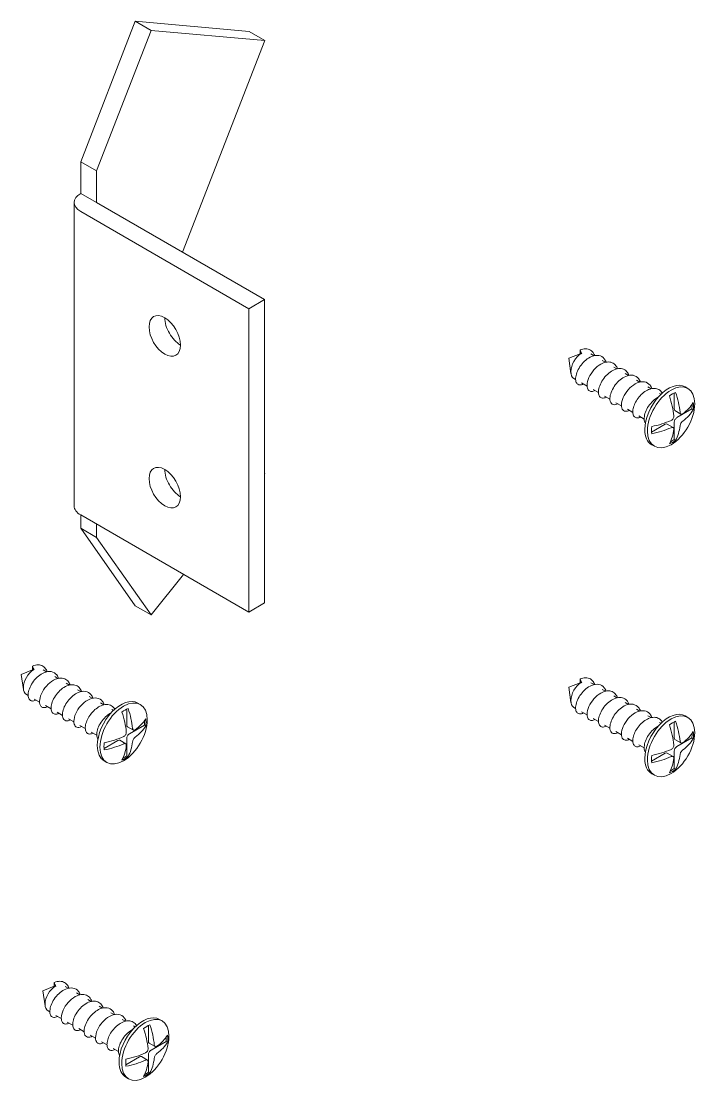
# Model space of a CAD drawing. Header units: millimetres. Extents: x -244126 to 368105, y -173968 to 259060.
# Drawn here: x 3388.9 to 3434.2, y 3332.8 to 3404.3 of the extents above; entities that cross this region are included whole.
import ezdxf

# ---------------------------------------------------------------- set-up
doc = ezdxf.new("R2010")
doc.units = ezdxf.units.MM
doc.header["$MEASUREMENT"] = 0

msp = doc.modelspace()

# ---------------------------------------------------------------- linework, layer by layer
at = {"color": 0, "linetype": 'Continuous', "lineweight": 0, "extrusion": (-1.11022e-16, 0.816497, 0.57735)}
for p, q in [((3392.85319, 3394.87265), (3396.52337, 3404.33198)), ((3396.52337, 3404.33198), (3404.17802, 3403.64829)), ((3396.52337, 3404.33198), (3397.58403, 3403.71961)), ((3393.91385, 3394.26027), (3397.58403, 3403.71961)), ((3397.58403, 3403.71961), (3405.23868, 3403.03592)), ((3404.17802, 3403.64829), (3405.23868, 3403.03592)), ((3405.23868, 3403.03592), (3399.7119, 3388.79145)), ((3392.85319, 3394.87265), (3393.91385, 3394.26027)), ((3392.85319, 3392.75133), (3392.85319, 3394.87265)), ((3393.91385, 3392.13895), (3393.91385, 3394.26027)), ((3393.91385, 3392.13895), (3392.85319, 3392.75133)), ((3392.41385, 3392.13895), (3392.41385, 3371.72654)), ((3393.91385, 3392.13895), (3405.22756, 3385.60698)), ((3392.85319, 3391.52658), (3404.1669, 3384.99461)), ((3404.1669, 3384.99461), (3405.22756, 3385.60698)), ((3405.22756, 3385.60698), (3405.22756, 3365.19457)), ((3404.1669, 3364.58219), (3404.1669, 3384.99461)), ((3425.69415, 3381.65674), (3426.45299, 3381.95771)), ((3426.45299, 3382.21507), (3426.45299, 3381.95044)), ((3426.54199, 3381.99301), (3426.54209, 3381.99305)), ((3427.17845, 3381.95448), (3427.39644, 3381.82862)), ((3425.69415, 3381.65674), (3425.84407, 3380.63725)), ((3427.94725, 3381.51061), (3428.16526, 3381.38474)), ((3428.71649, 3381.06649), (3428.93433, 3380.94072)), ((3426.04267, 3380.30082), (3426.15763, 3380.23445)), ((3429.48542, 3380.62255), (3429.70336, 3380.49672)), ((3426.56293, 3380.00045), (3426.92683, 3379.79036)), ((3427.33195, 3379.55646), (3427.69561, 3379.3465)), ((3430.25422, 3380.17869), (3430.47231, 3380.05277)), ((3431.02324, 3379.73469), (3431.24136, 3379.60876)), ((3433.52856, 3379.73162), (3433.70533, 3379.62956)), ((3428.10095, 3379.11247), (3428.46475, 3378.90243)), ((3431.79243, 3379.2906), (3431.89577, 3379.23093)), ((3432.79119, 3379.32134), (3432.79119, 3378.25035)), ((3428.86965, 3378.66867), (3429.23375, 3378.45845)), ((3429.63902, 3378.22447), (3430.00262, 3378.01454)), ((3432.84297, 3378.1359), (3433.24557, 3377.90346)), ((3433.97874, 3378.24489), (3432.96797, 3377.66133)), ((3433.97874, 3378.24489), (3434.07299, 3378.19047)), ((3430.4077, 3377.78067), (3430.77164, 3377.57055)), ((3432.1927, 3377.21372), (3431.26519, 3376.67823)), ((3432.3177, 3377.2261), (3432.7203, 3376.99366)), ((3432.79119, 3377.35514), (3432.79119, 3376.188)), ((3432.79119, 3376.188), (3432.88545, 3376.13358)), ((3431.27856, 3375.83451), (3431.45533, 3375.73245)), ((3405.22756, 3373.92219), (3405.23868, 3373.90636)), ((3405.23868, 3373.90636), (3405.22756, 3373.89253)), ((3392.85319, 3371.11417), (3404.1669, 3364.58219)), ((3392.85319, 3370.21759), (3392.85319, 3371.11417)), ((3392.85319, 3370.21759), (3393.91385, 3369.60522)), ((3396.52337, 3364.99622), (3392.85319, 3370.21759)), ((3393.91385, 3369.60522), (3393.91385, 3370.5018)), ((3397.58403, 3364.38384), (3393.91385, 3369.60522)), ((3399.77962, 3367.11519), (3397.58403, 3364.38384)), ((3396.52337, 3364.99622), (3397.58403, 3364.38384)), ((3405.22756, 3365.19457), (3404.1669, 3364.58219)), ((3389.61207, 3360.94496), (3389.61207, 3360.68032)), ((3388.85323, 3360.38663), (3389.61207, 3360.6876)), ((3388.85323, 3360.38663), (3389.00315, 3359.36713)), ((3389.70107, 3360.7229), (3389.70117, 3360.72294)), ((3390.33753, 3360.68437), (3390.55552, 3360.55851)), ((3391.10633, 3360.2405), (3391.32434, 3360.11463)), ((3391.87557, 3359.79638), (3392.09341, 3359.67061)), ((3425.69415, 3359.52446), (3426.45299, 3359.82543)), ((3425.69415, 3359.52446), (3425.84407, 3358.50496)), ((3426.45299, 3360.08279), (3426.45299, 3359.81815)), ((3426.54199, 3359.86072), (3426.54209, 3359.86077)), ((3427.17845, 3359.8222), (3427.39644, 3359.69634)), ((3389.20176, 3359.03071), (3389.31671, 3358.96434)), ((3392.6445, 3359.35244), (3392.86244, 3359.22661)), ((3393.4133, 3358.90857), (3393.63139, 3358.78266)), ((3427.94725, 3359.37833), (3428.16526, 3359.25246)), ((3428.71649, 3358.9342), (3428.93433, 3358.80843)), ((3389.72201, 3358.73034), (3390.08591, 3358.52024)), ((3390.49103, 3358.28634), (3390.85469, 3358.07639)), ((3394.18233, 3358.46457), (3394.40044, 3358.33864)), ((3395.95027, 3358.05122), (3395.95027, 3356.98023)), ((3396.68764, 3358.46151), (3396.86441, 3358.35945)), ((3426.04267, 3358.16853), (3426.15763, 3358.10217)), ((3429.48542, 3358.49026), (3429.70336, 3358.36444)), ((3430.25422, 3358.0464), (3430.47231, 3357.92048)), ((3391.26003, 3357.84236), (3391.62384, 3357.63232)), ((3392.02873, 3357.39855), (3392.39283, 3357.18834)), ((3394.95151, 3358.02049), (3395.05485, 3357.96082)), ((3426.56293, 3357.86816), (3426.92683, 3357.65807)), ((3427.33195, 3357.42417), (3427.69561, 3357.21421)), ((3431.02324, 3357.6024), (3431.24136, 3357.47647)), ((3433.52856, 3357.59934), (3433.70533, 3357.49727)), ((3392.7981, 3356.95435), (3393.1617, 3356.74443)), ((3396.00205, 3356.86579), (3396.40465, 3356.63335)), ((3397.13782, 3356.97478), (3396.12705, 3356.39121)), ((3397.13782, 3356.97478), (3397.23208, 3356.92036)), ((3428.10095, 3356.98019), (3428.46475, 3356.77015)), ((3431.79243, 3357.15831), (3431.89577, 3357.09865)), ((3432.79119, 3357.18905), (3432.79119, 3356.11806)), ((3393.56678, 3356.51056), (3393.93072, 3356.30044)), ((3395.35178, 3355.94361), (3394.42427, 3355.40811)), ((3395.47678, 3355.95599), (3395.87938, 3355.72355)), ((3395.95027, 3356.08502), (3395.95027, 3354.91789)), ((3428.86965, 3356.53638), (3429.23375, 3356.32617)), ((3429.63902, 3356.09218), (3430.00262, 3355.88226)), ((3432.84297, 3356.00362), (3433.24557, 3355.77117)), ((3433.97874, 3356.11261), (3432.96797, 3355.52904)), ((3433.97874, 3356.11261), (3434.07299, 3356.05819)), ((3430.4077, 3355.64838), (3430.77164, 3355.43826)), ((3432.79119, 3355.22285), (3432.79119, 3354.05572)), ((3394.43764, 3354.56439), (3394.61441, 3354.46233)), ((3395.95027, 3354.91789), (3396.04453, 3354.86347)), ((3432.1927, 3355.08143), (3431.26519, 3354.54594)), ((3432.3177, 3355.09382), (3432.7203, 3354.86137)), ((3432.79119, 3354.05572), (3432.88545, 3354.0013)), ((3431.27856, 3353.70222), (3431.45533, 3353.60016)), ((3391.07302, 3339.65615), (3391.07302, 3339.39151)), ((3390.31417, 3339.09782), (3391.07302, 3339.39879)), ((3390.31417, 3339.09782), (3390.4641, 3338.07832)), ((3391.16201, 3339.43409), (3391.16212, 3339.43413)), ((3391.79847, 3339.39556), (3392.01647, 3339.2697)), ((3392.56728, 3338.95169), (3392.78529, 3338.82582)), ((3393.33652, 3338.50757), (3393.55436, 3338.3818)), ((3394.10545, 3338.06363), (3394.32339, 3337.9378)), ((3390.6627, 3337.7419), (3390.77765, 3337.67553)), ((3391.18295, 3337.44153), (3391.54685, 3337.23143)), ((3394.87424, 3337.61976), (3395.09234, 3337.49384)), ((3391.95198, 3336.99753), (3392.31563, 3336.78757)), ((3395.64327, 3337.17576), (3395.86139, 3337.04983)), ((3396.41245, 3336.73168), (3396.5158, 3336.67201)), ((3397.41122, 3336.76241), (3397.41122, 3335.69142)), ((3398.14858, 3337.1727), (3398.32536, 3337.07063)), ((3392.72098, 3336.55355), (3393.08478, 3336.34351)), ((3393.48967, 3336.10974), (3393.85377, 3335.89953)), ((3394.25905, 3335.66554), (3394.62264, 3335.45562)), ((3395.02773, 3335.22175), (3395.39166, 3335.01163)), ((3397.46299, 3335.57698), (3397.8656, 3335.34453)), ((3398.59876, 3335.68597), (3397.58799, 3335.1024)), ((3398.59876, 3335.68597), (3398.69302, 3335.63155)), ((3396.81272, 3334.6548), (3395.88521, 3334.1193)), ((3396.93772, 3334.66718), (3397.34032, 3334.43473)), ((3397.41122, 3334.79621), (3397.41122, 3333.62908)), ((3395.89858, 3333.27558), (3396.07536, 3333.17352)), ((3397.41122, 3333.62908), (3397.50547, 3333.57466))]:
    msp.add_line(p, q, dxfattribs=at)
at = {"color": 0, "linetype": 'Continuous', "lineweight": 0}
for centre, major_axis, start_param, end_param in [((3393.91385, 3392.13895), (-1.5, 0), -0.78539816, 0.78539816), ((3398.51004, 3383.15749), (-0.75, 1.29904), -3.926990816987241, 2.356194490192345), ((3432.67459, 3377.62658), (-1, -1.73205), -2.50585295, -2.20653603), ((3430.02022, 3379.40257), (-2.25445, 3.90482), -2.23431099, -1.90214422), ((3432.96797, 3378.35241), (-0.125, -0.21651), -0.78539816, 0), ((3429.80936, 3379.03735), (4.5089, 0), -0.66351466, -0.33134789), ((3432.67459, 3377.62658), (1, 1.73205), -0.93505662, -0.6357397), ((3432.96797, 3377.4572), (-0.125, -0.21651), -2.35619449, -0.78539816), ((3432.67459, 3377.62658), (-1, -1.73205), -0.93505662, -0.6357397), ((3429.80936, 3379.03735), (4.5089, 0), -1.23944844, -0.90728166), ((3432.1927, 3377.0096), (0.125, 0.21651), 0, 0.78539816), ((3430.02022, 3379.40257), (2.25445, -3.90482), 0.33134789, 0.66351466), ((3432.67459, 3377.62658), (1, 1.73205), -2.50585295, -2.20653603), ((3398.51004, 3372.95128), (-0.75, 1.29904), -3.926990816987232, 2.356194490192355), ((3395.83367, 3356.35647), (-1, -1.73205), -2.50585295, -2.20653603), ((3393.1793, 3358.13245), (-2.25445, 3.90482), -2.23431099, -1.90214422), ((3395.83367, 3356.35647), (1, 1.73205), -0.93505662, -0.6357397), ((3396.12705, 3357.08229), (-0.125, -0.21651), -0.78539816, 0), ((3392.96844, 3357.76723), (4.5089, 0), -0.66351466, -0.33134789), ((3432.67459, 3355.4943), (-1, -1.73205), -2.50585295, -2.20653603), ((3430.02022, 3357.27028), (-2.25445, 3.90482), -2.23431099, -1.90214422), ((3395.35178, 3355.73948), (0.125, 0.21651), 0, 0.78539816), ((3396.12705, 3356.18709), (-0.125, -0.21651), -2.35619449, -0.78539816), ((3432.96797, 3356.22012), (-0.125, -0.21651), -0.78539816, 0), ((3429.80936, 3356.90506), (4.5089, 0), -0.66351466, -0.33134789), ((3432.67459, 3355.4943), (1, 1.73205), -0.93505662, -0.6357397), ((3395.83367, 3356.35647), (-1, -1.73205), -0.93505662, -0.6357397), ((3392.96844, 3357.76723), (4.5089, 0), -1.23944844, -0.90728166), ((3393.1793, 3358.13245), (2.25445, -3.90482), 0.33134789, 0.66351466), ((3432.96797, 3355.32491), (-0.125, -0.21651), -2.35619449, -0.78539816), ((3395.83367, 3356.35647), (1, 1.73205), -2.50585295, -2.20653603), ((3432.67459, 3355.4943), (-1, -1.73205), -0.93505662, -0.6357397), ((3429.80936, 3356.90506), (4.5089, 0), -1.23944844, -0.90728166), ((3432.1927, 3354.87731), (0.125, 0.21651), 0, 0.78539816), ((3430.02022, 3357.27028), (2.25445, -3.90482), 0.33134789, 0.66351466), ((3432.67459, 3355.4943), (1, 1.73205), -2.50585295, -2.20653603), ((3397.29461, 3335.06766), (-1, -1.73205), -2.50585295, -2.20653603), ((3394.64024, 3336.84364), (-2.25445, 3.90482), -2.23431099, -1.90214422), ((3397.29461, 3335.06766), (1, 1.73205), -0.93505662, -0.6357397), ((3397.58799, 3335.79348), (-0.125, -0.21651), -0.78539816, 0), ((3394.42938, 3336.47842), (4.5089, 0), -0.66351466, -0.33134789), ((3397.29461, 3335.06766), (-1, -1.73205), -0.93505662, -0.6357397), ((3396.81272, 3334.45067), (0.125, 0.21651), 0, 0.78539816), ((3397.58799, 3334.89828), (-0.125, -0.21651), -2.35619449, -0.78539816), ((3394.64024, 3336.84364), (2.25445, -3.90482), 0.33134789, 0.66351466), ((3394.42938, 3336.47842), (4.5089, 0), -1.23944844, -0.90728166), ((3397.29461, 3335.06766), (1, 1.73205), -2.50585295, -2.20653603)]:
    msp.add_ellipse(centre, major_axis=major_axis, ratio=0.57735027, start_param=start_param, end_param=end_param, dxfattribs=at)
at = {"color": 0, "linetype": 'Continuous', "lineweight": 0, "extrusion": (4.01192e-16, 3.59826e-16, -1)}
msp.add_ellipse((3399.57071, 3383.76986), major_axis=(-0.75, 1.29904), ratio=0.57735027, start_param=-2.35619449, end_param=-0.78539816, dxfattribs=at)
at = {"color": 0, "linetype": 'Continuous', "lineweight": 0, "extrusion": (-8.49925e-17, 2.41367e-16, -1)}
for centre in [(3426.54267, 3381.16685), (3426.54267, 3359.03456)]:
    msp.add_ellipse(centre, major_axis=(0.5, 0.86603), ratio=0.57735027, start_param=-2.35619449, end_param=-0.79713226, dxfattribs=at)
at = {"color": 0, "linetype": 'Continuous', "lineweight": 0, "extrusion": (1.63831e-16, 1.86518e-16, -1)}
for centre in [(3426.70343, 3382.18215), (3389.86251, 3360.91203), (3426.70343, 3360.04986), (3391.32345, 3339.62322)]:
    msp.add_ellipse(centre, major_axis=(-0.18211, 0.4476), ratio=0.47034171, start_param=-1.90774034, end_param=-1.30940243, dxfattribs=at)
at = {"color": 0, "linetype": 'Continuous', "lineweight": 0, "extrusion": (-2.22145e-16, 2.78518e-16, -1)}
for centre in [(3426.54267, 3381.16683), (3391.1627, 3338.60791)]:
    msp.add_ellipse(centre, major_axis=(0.00353, 0.81854), ratio=0.00002691, start_param=-0.00001554, end_param=0.00010939, dxfattribs=at)
at = {"color": 0, "linetype": 'Continuous', "lineweight": 0, "extrusion": (-3.53118e-16, 3.32071e-16, -1)}
for centre, major_axis, start_param, end_param in [((3426.54267, 3381.16685), (-0.5, -0.86603), 0, 0.78539816), ((3432.58033, 3377.681), (-1, -1.73205), -0.93505662, -0.75019044), ((3426.54267, 3359.03456), (-0.5, -0.86603), 0, 0.78539816), ((3432.58033, 3355.54872), (-1, -1.73205), -0.93505662, -0.75019044)]:
    msp.add_ellipse(centre, major_axis=major_axis, ratio=0.57735027, start_param=start_param, end_param=end_param, dxfattribs=at)
at = {"color": 0, "linetype": 'Continuous', "lineweight": 0, "extrusion": (-2.12615e-16, 1.86852e-16, -1)}
for centre in [(3432.40356, 3377.78307), (3432.40356, 3355.65078)]:
    msp.add_ellipse(centre, major_axis=(1.125, 1.94856), ratio=0.57735027, start_param=-2.35619449, end_param=0, dxfattribs=at)
at = {"color": 0, "linetype": 'Continuous', "lineweight": 0, "extrusion": (-2.81007e-16, 2.90437e-16, -1)}
for centre in [(3432.58033, 3377.681), (3395.73941, 3356.41089), (3432.58033, 3355.54872), (3397.20036, 3335.12208)]:
    msp.add_ellipse(centre, major_axis=(1.125, 1.94856), ratio=0.57735027, start_param=-2.35619449, end_param=3.92699082, dxfattribs=at)
at = {"color": 0, "linetype": 'Continuous', "lineweight": 0, "extrusion": (2.81007e-16, 2.90437e-16, -1)}
for centre, major_axis, start_param, end_param in [((3429.5985, 3379.15909), (2.25445, -3.90482), -1.23944844, -0.90728166), ((3399.57071, 3373.56366), (-0.75, 1.29904), -2.35619449, -0.78539816), ((3392.75758, 3357.88897), (2.25445, -3.90482), -1.23944844, -0.90728166), ((3429.5985, 3357.0268), (2.25445, -3.90482), -1.23944844, -0.90728166), ((3394.21852, 3336.60016), (2.25445, -3.90482), -1.23944844, -0.90728166)]:
    msp.add_ellipse(centre, major_axis=major_axis, ratio=0.57735027, start_param=start_param, end_param=end_param, dxfattribs=at)
at = {"color": 0, "linetype": 'Continuous', "lineweight": 0, "extrusion": (5.41581e-17, -5.55112e-17, -1)}
for centre in [(3429.80936, 3379.52431), (3392.96844, 3358.25419), (3429.80936, 3357.39202), (3394.42938, 3336.96538)]:
    msp.add_ellipse(centre, major_axis=(4.5089, 0), ratio=0.57735027, start_param=0.33134789, end_param=0.66351466, dxfattribs=at)
at = {"color": 0, "linetype": 'Continuous', "lineweight": 0, "extrusion": (-4.43555e-17, 8.97074e-17, -1)}
for centre in [(3432.58033, 3377.681), (3395.73941, 3356.41089), (3432.58033, 3355.54872), (3397.20036, 3335.12208)]:
    msp.add_ellipse(centre, major_axis=(-1, -1.73205), ratio=0.57735027, start_param=-2.39140222, end_param=-2.20653603, dxfattribs=at)
at = {"color": 0, "linetype": 'Continuous', "lineweight": 0, "extrusion": (-2.52718e-17, -2.22045e-16, -1)}
for centre in [(3429.80936, 3379.52431), (3392.96844, 3358.25419), (3429.80936, 3357.39202), (3394.42938, 3336.96538)]:
    msp.add_ellipse(centre, major_axis=(-4.5089, 0), ratio=0.57735027, start_param=-2.23431099, end_param=-1.90214422, dxfattribs=at)
at = {"color": 0, "linetype": 'Continuous', "lineweight": 0, "extrusion": (-2.64407e-16, 1.52656e-16, -1)}
for centre in [(3432.40356, 3377.78307), (3395.56264, 3356.51295), (3432.40356, 3355.65078), (3397.02358, 3335.22414)]:
    msp.add_ellipse(centre, major_axis=(-1.125, -1.94856), ratio=0.57735027, start_param=0, end_param=0.78539816, dxfattribs=at)
at = {"color": 0, "linetype": 'Continuous', "lineweight": 0, "extrusion": (2.08896e-16, 2.48804e-16, -1)}
for centre in [(3429.5985, 3379.15909), (3392.75758, 3357.88897), (3429.5985, 3357.0268), (3394.21852, 3336.60016)]:
    msp.add_ellipse(centre, major_axis=(2.25445, -3.90482), ratio=0.57735027, start_param=-0.66351466, end_param=-0.33134789, dxfattribs=at)
at = {"color": 0, "linetype": 'Continuous', "lineweight": 0, "extrusion": (7.68774e-17, -2.77556e-16, -1)}
msp.add_ellipse((3393.91385, 3371.72654), major_axis=(-1.5, 0), ratio=0.57735027, start_param=-0.78539816, end_param=0, dxfattribs=at)
at = {"color": 0, "linetype": 'Continuous', "lineweight": 0, "extrusion": (-1.60822e-16, 2.21048e-16, -1)}
for centre in [(3389.70176, 3359.89673), (3391.1627, 3338.60792)]:
    msp.add_ellipse(centre, major_axis=(0.5, 0.86603), ratio=0.57735027, start_param=-2.35619449, end_param=-0.79713226, dxfattribs=at)
at = {"color": 0, "linetype": 'Continuous', "lineweight": 0, "extrusion": (-4.29101e-18, 1.11042e-16, -1)}
msp.add_ellipse((3389.70176, 3359.89672), major_axis=(0.00353, 0.81854), ratio=0.00002691, start_param=-0.0000155, end_param=0.00010942, dxfattribs=at)
at = {"color": 0, "linetype": 'Continuous', "lineweight": 0, "extrusion": (-1.81141e-16, 2.96878e-16, -1)}
for centre in [(3389.70176, 3359.89673), (3391.1627, 3338.60792)]:
    msp.add_ellipse(centre, major_axis=(-0.5, -0.86603), ratio=0.57735027, start_param=0, end_param=0.78539816, dxfattribs=at)
at = {"color": 0, "linetype": 'Continuous', "lineweight": 0, "extrusion": (-1.06353e-16, 2.78018e-16, -1)}
msp.add_ellipse((3426.54267, 3359.03455), major_axis=(0.00353, 0.81854), ratio=0.00002691, start_param=-0.00001556, end_param=0.00010937, dxfattribs=at)
at = {"color": 0, "linetype": 'Continuous', "lineweight": 0, "extrusion": (-3.60556e-16, 2.08167e-16, -1)}
for centre in [(3395.56264, 3356.51295), (3397.02358, 3335.22414)]:
    msp.add_ellipse(centre, major_axis=(1.125, 1.94856), ratio=0.57735027, start_param=-2.35619449, end_param=0, dxfattribs=at)
at = {"color": 0, "linetype": 'Continuous', "lineweight": 0, "extrusion": (-3.08763e-16, 2.42363e-16, -1)}
for centre in [(3395.73941, 3356.41089), (3397.20036, 3335.12208)]:
    msp.add_ellipse(centre, major_axis=(-1, -1.73205), ratio=0.57735027, start_param=-0.93505662, end_param=-0.75019044, dxfattribs=at)
at = {"color": 0, "linetype": 'Continuous', "lineweight": 0}
for points, knots in [([(3426.6896, 3379.92732), (3426.63867, 3379.9011), (3426.49739, 3379.84932), (3426.29876, 3379.87641), (3426.15974, 3380.07123), (3426.14452, 3380.39504), (3426.26274, 3380.79428), (3426.50371, 3381.20406), (3426.83805, 3381.5575), (3427.26492, 3381.82378), (3427.73237, 3381.89442), (3428.06025, 3381.69849), (3428.17686, 3381.47919), (3428.20675, 3381.3936)], [3.32108945, 3.32108945, 3.32108945, 3.32108945, 3.53429174, 3.92699082, 4.3196899, 4.71238898, 5.10508806, 5.49778714, 5.89048623, 6.28318531, 6.80678408, 7.33038286, 7.61053409, 7.61053409, 7.61053409, 7.61053409]), ([(3426.45299, 3382.21507), (3426.58083, 3382.26906), (3426.836, 3382.32539), (3427.16647, 3382.23794), (3427.35307, 3382.0393), (3427.42195, 3381.88312), (3427.43787, 3381.83744)], [0, 0, 0, 0, 0.39269908, 0.78539816, 1.17809725, 1.32758269, 1.32758269, 1.32758269, 1.32758269]), ([(3427.45864, 3379.48331), (3427.41812, 3379.46243), (3427.29658, 3379.41409), (3427.11611, 3379.41653), (3426.94142, 3379.57308), (3426.89582, 3379.94098), (3427.08413, 3380.49064), (3427.47901, 3381.01874), (3427.94869, 3381.34379), (3428.37404, 3381.43738), (3428.70457, 3381.35006), (3428.89106, 3381.15136), (3428.96003, 3380.99525), (3428.97596, 3380.94961)], [9.60421798, 9.60421798, 9.60421798, 9.60421798, 9.77384381, 10.12290966, 10.47197551, 10.99557429, 11.51917306, 12.04277184, 12.56637061, 12.9590697, 13.35176878, 13.74446786, 13.89383738, 13.89383738, 13.89383738, 13.89383738]), ([(3428.2276, 3379.03935), (3428.17666, 3379.01314), (3428.03535, 3378.96141), (3427.83673, 3378.98841), (3427.69771, 3379.18328), (3427.68251, 3379.50706), (3427.80073, 3379.90633), (3428.0417, 3380.31604), (3428.37606, 3380.6696), (3428.76022, 3380.90897), (3429.14301, 3380.99346), (3429.47347, 3380.906), (3429.66005, 3380.70738), (3429.72893, 3380.55124), (3429.74484, 3380.50559)], [15.88738335, 15.88738335, 15.88738335, 15.88738335, 16.10066235, 16.49336143, 16.88606051, 17.27875959, 17.67145868, 18.06415776, 18.45685684, 18.84955592, 19.242255, 19.63495408, 20.02765317, 20.1770371, 20.1770371, 20.1770371, 20.1770371]), ([(3428.99667, 3378.59533), (3428.97699, 3378.5852), (3428.89553, 3378.54785), (3428.70151, 3378.50748), (3428.48497, 3378.63899), (3428.43807, 3379.01854), (3428.56986, 3379.46244), (3428.81065, 3379.87207), (3429.14509, 3380.22558), (3429.57188, 3380.49178), (3430.03945, 3380.56256), (3430.36712, 3380.36633), (3430.48401, 3380.14733), (3430.51388, 3380.06173)], [22.1705524, 22.1705524, 22.1705524, 22.1705524, 22.25294796, 22.51474735, 23.03834613, 23.5619449, 23.95464398, 24.34734307, 24.74004215, 25.13274123, 25.65634, 26.17993878, 26.46014269, 26.46014269, 26.46014269, 26.46014269]), ([(3429.76565, 3378.15136), (3429.7251, 3378.13046), (3429.57626, 3378.07122), (3429.40114, 3378.09283), (3429.24465, 3378.27194), (3429.20269, 3378.60887), (3429.3913, 3379.15884), (3429.78597, 3379.68669), (3430.29842, 3380.04165), (3430.80839, 3380.11842), (3431.13628, 3379.92258), (3431.25289, 3379.70324), (3431.28278, 3379.61762)], [28.45372061, 28.45372061, 28.45372061, 28.45372061, 28.62339973, 29.08882087, 29.32153143, 29.84513021, 30.36872898, 30.89232776, 31.41592654, 31.93952531, 32.46312409, 32.7433488, 32.7433488, 32.7433488, 32.7433488]), ([(3430.53463, 3377.70739), (3430.49412, 3377.68652), (3430.37258, 3377.63818), (3430.19203, 3377.64053), (3430.04251, 3377.77497), (3429.98461, 3378.02194), (3430.03037, 3378.34862), (3430.17962, 3378.71271), (3430.41931, 3379.06727), (3430.72578, 3379.36655), (3431.08142, 3379.58011), (3431.45002, 3379.66153), (3431.77567, 3379.57532), (3431.93037, 3379.41442), (3431.98731, 3379.31587)], [34.736973, 34.736973, 34.736973, 34.736973, 34.90658504, 35.25565089, 35.60471674, 35.95378259, 36.30284844, 36.65191429, 37.00098014, 37.35004599, 37.69911184, 38.09181092, 38.48451001, 38.8600495, 38.8600495, 38.8600495, 38.8600495]), ([(3430.85439, 3377.3071), (3430.82872, 3377.34061), (3430.77146, 3377.45616), (3430.75854, 3377.73112), (3430.87675, 3378.13038), (3431.11772, 3378.54008), (3431.42026, 3378.85999), (3431.63572, 3379.00609), (3431.72664, 3379.05479)], [41.80379625, 41.80379625, 41.80379625, 41.80379625, 42.01880174, 42.41150082, 42.80419991, 43.19689899, 43.58959807, 43.87015226, 43.87015226, 43.87015226, 43.87015226]), ([(3432.76312, 3377.7796), (3432.76583, 3377.75251), (3432.76378, 3377.72131), (3432.74889, 3377.65878), (3432.73604, 3377.62746), (3432.70455, 3377.57292), (3432.68385, 3377.54614), (3432.63715, 3377.50198), (3432.61115, 3377.48461), (3432.58634, 3377.47341)], [-0.755728175, -0.755728175, -0.755728175, -0.755728175, -0.566796131, -0.566796131, -0.377864087, -0.377864087, -0.188932044, -0.188932044, 0, 0, 0, 0]), ([(3433.36161, 3377.92101), (3433.34222, 3377.90669), (3433.32093, 3377.89676), (3433.28047, 3377.8906), (3433.26132, 3377.89437), (3433.22983, 3377.91255), (3433.21544, 3377.92815), (3433.1943, 3377.96987), (3433.18755, 3377.99599), (3433.18484, 3378.02308)], [-0.755728175, -0.755728175, -0.755728175, -0.755728175, -0.566796131, -0.566796131, -0.377864087, -0.377864087, -0.188932044, -0.188932044, 0, 0, 0, 0]), ([(3433.18484, 3377.12787), (3433.18755, 3377.15182), (3433.1943, 3377.18031), (3433.21544, 3377.23923), (3433.22983, 3377.26966), (3433.26132, 3377.3242), (3433.28047, 3377.35187), (3433.32093, 3377.39964), (3433.34222, 3377.41973), (3433.36161, 3377.43405)], [-0.755728175, -0.755728175, -0.755728175, -0.755728175, -0.566796131, -0.566796131, -0.377864087, -0.377864087, -0.188932044, -0.188932044, 0, 0, 0, 0]), ([(3432.58634, 3376.98645), (3432.61115, 3376.99765), (3432.63715, 3377.00486), (3432.68385, 3377.00741), (3432.70455, 3377.00275), (3432.73604, 3376.98457), (3432.74889, 3376.96986), (3432.76378, 3376.93175), (3432.76583, 3376.90834), (3432.76312, 3376.88439)], [-0.755728175, -0.755728175, -0.755728175, -0.755728175, -0.566796131, -0.566796131, -0.377864087, -0.377864087, -0.188932044, -0.188932044, 0, 0, 0, 0]), ([(3389.61207, 3360.94496), (3389.73991, 3360.99894), (3389.99508, 3361.05527), (3390.32556, 3360.96783), (3390.51215, 3360.76919), (3390.58104, 3360.61301), (3390.59695, 3360.56733)], [0, 0, 0, 0, 0.39269908, 0.78539816, 1.17809725, 1.32758269, 1.32758269, 1.32758269, 1.32758269]), ([(3389.84868, 3358.65721), (3389.79775, 3358.63099), (3389.65647, 3358.5792), (3389.45784, 3358.60629), (3389.31882, 3358.80111), (3389.3036, 3359.12493), (3389.42182, 3359.52417), (3389.66279, 3359.93394), (3389.99714, 3360.28738), (3390.424, 3360.55366), (3390.89145, 3360.6243), (3391.21933, 3360.42837), (3391.33594, 3360.20907), (3391.36583, 3360.12349)], [3.32108945, 3.32108945, 3.32108945, 3.32108945, 3.53429174, 3.92699082, 4.3196899, 4.71238898, 5.10508806, 5.49778714, 5.89048623, 6.28318531, 6.80678408, 7.33038286, 7.61053409, 7.61053409, 7.61053409, 7.61053409]), ([(3390.61772, 3358.2132), (3390.5772, 3358.19232), (3390.45566, 3358.14398), (3390.27519, 3358.14641), (3390.1005, 3358.30296), (3390.0549, 3358.67086), (3390.24321, 3359.22053), (3390.63809, 3359.74863), (3391.10777, 3360.07367), (3391.53312, 3360.16727), (3391.86365, 3360.07994), (3392.05014, 3359.88124), (3392.11911, 3359.72513), (3392.13504, 3359.6795)], [9.60421798, 9.60421798, 9.60421798, 9.60421798, 9.77384381, 10.12290966, 10.47197551, 10.99557429, 11.51917306, 12.04277184, 12.56637061, 12.9590697, 13.35176878, 13.74446786, 13.89383738, 13.89383738, 13.89383738, 13.89383738]), ([(3391.38668, 3357.76924), (3391.33574, 3357.74302), (3391.19443, 3357.6913), (3390.99581, 3357.7183), (3390.85679, 3357.91317), (3390.84159, 3358.23695), (3390.95981, 3358.63622), (3391.20078, 3359.04593), (3391.53514, 3359.39949), (3391.9193, 3359.63885), (3392.30209, 3359.72335), (3392.63255, 3359.63589), (3392.81913, 3359.43727), (3392.88801, 3359.28112), (3392.90392, 3359.23547)], [15.88738335, 15.88738335, 15.88738335, 15.88738335, 16.10066235, 16.49336143, 16.88606051, 17.27875959, 17.67145868, 18.06415776, 18.45685684, 18.84955592, 19.242255, 19.63495408, 20.02765317, 20.1770371, 20.1770371, 20.1770371, 20.1770371]), ([(3426.6896, 3357.79503), (3426.63867, 3357.76882), (3426.49739, 3357.71703), (3426.29876, 3357.74412), (3426.15974, 3357.93894), (3426.14452, 3358.26276), (3426.26274, 3358.662), (3426.50371, 3359.07177), (3426.83805, 3359.42521), (3427.26492, 3359.69149), (3427.73237, 3359.76213), (3428.06025, 3359.5662), (3428.17686, 3359.3469), (3428.20675, 3359.26132)], [3.32108945, 3.32108945, 3.32108945, 3.32108945, 3.53429174, 3.92699082, 4.3196899, 4.71238898, 5.10508806, 5.49778714, 5.89048623, 6.28318531, 6.80678408, 7.33038286, 7.61053409, 7.61053409, 7.61053409, 7.61053409]), ([(3426.45299, 3360.08279), (3426.58083, 3360.13677), (3426.836, 3360.1931), (3427.16647, 3360.10566), (3427.35307, 3359.90701), (3427.42195, 3359.75084), (3427.43787, 3359.70515)], [0, 0, 0, 0, 0.39269908, 0.78539816, 1.17809725, 1.32758269, 1.32758269, 1.32758269, 1.32758269]), ([(3392.15575, 3357.32522), (3392.13607, 3357.31508), (3392.05461, 3357.27774), (3391.86059, 3357.23737), (3391.64405, 3357.36888), (3391.59715, 3357.74842), (3391.72894, 3358.19232), (3391.96973, 3358.60195), (3392.30417, 3358.95546), (3392.73096, 3359.22166), (3393.19853, 3359.29244), (3393.5262, 3359.09621), (3393.64309, 3358.87721), (3393.67296, 3358.79161)], [22.1705524, 22.1705524, 22.1705524, 22.1705524, 22.25294796, 22.51474735, 23.03834613, 23.5619449, 23.95464398, 24.34734307, 24.74004215, 25.13274123, 25.65634, 26.17993878, 26.46014269, 26.46014269, 26.46014269, 26.46014269]), ([(3392.92473, 3356.88125), (3392.88418, 3356.86034), (3392.73534, 3356.80111), (3392.56023, 3356.82272), (3392.40374, 3357.00183), (3392.36177, 3357.33876), (3392.55038, 3357.88872), (3392.94506, 3358.41658), (3393.4575, 3358.77154), (3393.96747, 3358.84831), (3394.29536, 3358.65246), (3394.41197, 3358.43312), (3394.44186, 3358.34751)], [28.45372061, 28.45372061, 28.45372061, 28.45372061, 28.62339973, 29.08882087, 29.32153143, 29.84513021, 30.36872898, 30.89232776, 31.41592654, 31.93952531, 32.46312409, 32.7433488, 32.7433488, 32.7433488, 32.7433488]), ([(3427.45864, 3357.35102), (3427.41812, 3357.33015), (3427.29658, 3357.28181), (3427.11611, 3357.28424), (3426.94142, 3357.44079), (3426.89582, 3357.80869), (3427.08413, 3358.35835), (3427.47901, 3358.88646), (3427.94869, 3359.2115), (3428.37404, 3359.30509), (3428.70457, 3359.21777), (3428.89106, 3359.01907), (3428.96003, 3358.86296), (3428.97596, 3358.81733)], [9.60421798, 9.60421798, 9.60421798, 9.60421798, 9.77384381, 10.12290966, 10.47197551, 10.99557429, 11.51917306, 12.04277184, 12.56637061, 12.9590697, 13.35176878, 13.74446786, 13.89383738, 13.89383738, 13.89383738, 13.89383738]), ([(3428.2276, 3356.90707), (3428.17666, 3356.88085), (3428.03535, 3356.82913), (3427.83673, 3356.85613), (3427.69771, 3357.05099), (3427.68251, 3357.37477), (3427.80073, 3357.77405), (3428.0417, 3358.18375), (3428.37606, 3358.53732), (3428.76022, 3358.77668), (3429.14301, 3358.86118), (3429.47347, 3358.77372), (3429.66005, 3358.57509), (3429.72893, 3358.41895), (3429.74484, 3358.3733)], [15.88738335, 15.88738335, 15.88738335, 15.88738335, 16.10066235, 16.49336143, 16.88606051, 17.27875959, 17.67145868, 18.06415776, 18.45685684, 18.84955592, 19.242255, 19.63495408, 20.02765317, 20.1770371, 20.1770371, 20.1770371, 20.1770371]), ([(3393.69371, 3356.43727), (3393.6532, 3356.4164), (3393.53166, 3356.36806), (3393.35111, 3356.37041), (3393.2016, 3356.50485), (3393.1437, 3356.75183), (3393.18945, 3357.07851), (3393.3387, 3357.4426), (3393.57839, 3357.79716), (3393.88486, 3358.09644), (3394.2405, 3358.31), (3394.6091, 3358.39141), (3394.93475, 3358.30521), (3395.08945, 3358.1443), (3395.14639, 3358.04576)], [34.736973, 34.736973, 34.736973, 34.736973, 34.90658504, 35.25565089, 35.60471674, 35.95378259, 36.30284844, 36.65191429, 37.00098014, 37.35004599, 37.69911184, 38.09181092, 38.48451001, 38.8600495, 38.8600495, 38.8600495, 38.8600495]), ([(3428.99667, 3356.46305), (3428.97699, 3356.45291), (3428.89553, 3356.41557), (3428.70151, 3356.37519), (3428.48497, 3356.5067), (3428.43807, 3356.88625), (3428.56986, 3357.33015), (3428.81065, 3357.73978), (3429.14509, 3358.09329), (3429.57188, 3358.35949), (3430.03945, 3358.43027), (3430.36712, 3358.23404), (3430.48401, 3358.01504), (3430.51388, 3357.92944)], [22.1705524, 22.1705524, 22.1705524, 22.1705524, 22.25294796, 22.51474735, 23.03834613, 23.5619449, 23.95464398, 24.34734307, 24.74004215, 25.13274123, 25.65634, 26.17993878, 26.46014269, 26.46014269, 26.46014269, 26.46014269]), ([(3394.01347, 3356.03699), (3393.9878, 3356.0705), (3393.93054, 3356.18604), (3393.91762, 3356.461), (3394.03584, 3356.86026), (3394.2768, 3357.26997), (3394.57934, 3357.58988), (3394.7948, 3357.73597), (3394.88572, 3357.78467)], [41.80379625, 41.80379625, 41.80379625, 41.80379625, 42.01880174, 42.41150082, 42.80419991, 43.19689899, 43.58959807, 43.87015226, 43.87015226, 43.87015226, 43.87015226]), ([(3429.76565, 3356.01908), (3429.7251, 3355.99817), (3429.57626, 3355.93893), (3429.40114, 3355.96055), (3429.24465, 3356.13965), (3429.20269, 3356.47659), (3429.3913, 3357.02655), (3429.78597, 3357.5544), (3430.29842, 3357.90936), (3430.80839, 3357.98613), (3431.13628, 3357.79029), (3431.25289, 3357.57095), (3431.28278, 3357.48534)], [28.45372061, 28.45372061, 28.45372061, 28.45372061, 28.62339973, 29.08882087, 29.32153143, 29.84513021, 30.36872898, 30.89232776, 31.41592654, 31.93952531, 32.46312409, 32.7433488, 32.7433488, 32.7433488, 32.7433488]), ([(3430.53463, 3355.5751), (3430.49412, 3355.55423), (3430.37258, 3355.50589), (3430.19203, 3355.50824), (3430.04251, 3355.64268), (3429.98461, 3355.88965), (3430.03037, 3356.21633), (3430.17962, 3356.58042), (3430.41931, 3356.93499), (3430.72578, 3357.23427), (3431.08142, 3357.44782), (3431.45002, 3357.52924), (3431.77567, 3357.44304), (3431.93037, 3357.28213), (3431.98731, 3357.18358)], [34.736973, 34.736973, 34.736973, 34.736973, 34.90658504, 35.25565089, 35.60471674, 35.95378259, 36.30284844, 36.65191429, 37.00098014, 37.35004599, 37.69911184, 38.09181092, 38.48451001, 38.8600495, 38.8600495, 38.8600495, 38.8600495]), ([(3396.5207, 3356.6509), (3396.5013, 3356.63658), (3396.48001, 3356.62665), (3396.43956, 3356.62049), (3396.4204, 3356.62426), (3396.38891, 3356.64244), (3396.37452, 3356.65803), (3396.35338, 3356.69976), (3396.34663, 3356.72588), (3396.34392, 3356.75296)], [-0.755728175, -0.755728175, -0.755728175, -0.755728175, -0.566796131, -0.566796131, -0.377864087, -0.377864087, -0.188932044, -0.188932044, 0, 0, 0, 0]), ([(3430.85439, 3355.17481), (3430.82872, 3355.20832), (3430.77146, 3355.32387), (3430.75854, 3355.59883), (3430.87675, 3355.99809), (3431.11772, 3356.4078), (3431.42026, 3356.72771), (3431.63572, 3356.8738), (3431.72664, 3356.9225)], [41.80379625, 41.80379625, 41.80379625, 41.80379625, 42.01880174, 42.41150082, 42.80419991, 43.19689899, 43.58959807, 43.87015226, 43.87015226, 43.87015226, 43.87015226]), ([(3395.9222, 3356.50948), (3395.92491, 3356.4824), (3395.92286, 3356.45119), (3395.90797, 3356.38867), (3395.89512, 3356.35735), (3395.86363, 3356.30281), (3395.84293, 3356.27603), (3395.79623, 3356.23187), (3395.77023, 3356.21449), (3395.74542, 3356.20329)], [-0.755728175, -0.755728175, -0.755728175, -0.755728175, -0.566796131, -0.566796131, -0.377864087, -0.377864087, -0.188932044, -0.188932044, 0, 0, 0, 0]), ([(3396.34392, 3355.85775), (3396.34663, 3355.88171), (3396.35338, 3355.9102), (3396.37452, 3355.96911), (3396.38891, 3355.99954), (3396.4204, 3356.05408), (3396.43956, 3356.08176), (3396.48001, 3356.12952), (3396.5013, 3356.14962), (3396.5207, 3356.16394)], [-0.755728175, -0.755728175, -0.755728175, -0.755728175, -0.566796131, -0.566796131, -0.377864087, -0.377864087, -0.188932044, -0.188932044, 0, 0, 0, 0]), ([(3395.74542, 3355.71633), (3395.77023, 3355.72753), (3395.79623, 3355.73474), (3395.84293, 3355.7373), (3395.86363, 3355.73264), (3395.89512, 3355.71446), (3395.90797, 3355.69975), (3395.92286, 3355.66163), (3395.92491, 3355.63823), (3395.9222, 3355.61427)], [-0.755728175, -0.755728175, -0.755728175, -0.755728175, -0.566796131, -0.566796131, -0.377864087, -0.377864087, -0.188932044, -0.188932044, 0, 0, 0, 0]), ([(3432.76312, 3355.64731), (3432.76583, 3355.62023), (3432.76378, 3355.58902), (3432.74889, 3355.5265), (3432.73604, 3355.49518), (3432.70455, 3355.44064), (3432.68385, 3355.41385), (3432.63715, 3355.3697), (3432.61115, 3355.35232), (3432.58634, 3355.34112)], [-0.755728175, -0.755728175, -0.755728175, -0.755728175, -0.566796131, -0.566796131, -0.377864087, -0.377864087, -0.188932044, -0.188932044, 0, 0, 0, 0]), ([(3433.36161, 3355.78873), (3433.34222, 3355.7744), (3433.32093, 3355.76447), (3433.28047, 3355.75831), (3433.26132, 3355.76208), (3433.22983, 3355.78026), (3433.21544, 3355.79586), (3433.1943, 3355.83758), (3433.18755, 3355.86371), (3433.18484, 3355.89079)], [-0.755728175, -0.755728175, -0.755728175, -0.755728175, -0.566796131, -0.566796131, -0.377864087, -0.377864087, -0.188932044, -0.188932044, 0, 0, 0, 0]), ([(3433.18484, 3354.99558), (3433.18755, 3355.01954), (3433.1943, 3355.04802), (3433.21544, 3355.10694), (3433.22983, 3355.13737), (3433.26132, 3355.19191), (3433.28047, 3355.21958), (3433.32093, 3355.26735), (3433.34222, 3355.28744), (3433.36161, 3355.30177)], [-0.755728175, -0.755728175, -0.755728175, -0.755728175, -0.566796131, -0.566796131, -0.377864087, -0.377864087, -0.188932044, -0.188932044, 0, 0, 0, 0]), ([(3432.58634, 3354.85416), (3432.61115, 3354.86536), (3432.63715, 3354.87257), (3432.68385, 3354.87512), (3432.70455, 3354.87046), (3432.73604, 3354.85228), (3432.74889, 3354.83758), (3432.76378, 3354.79946), (3432.76583, 3354.77606), (3432.76312, 3354.7521)], [-0.755728175, -0.755728175, -0.755728175, -0.755728175, -0.566796131, -0.566796131, -0.377864087, -0.377864087, -0.188932044, -0.188932044, 0, 0, 0, 0]), ([(3391.07302, 3339.65615), (3391.20085, 3339.71013), (3391.45603, 3339.76646), (3391.7865, 3339.67902), (3391.97309, 3339.48038), (3392.04198, 3339.3242), (3392.05789, 3339.27852)], [0, 0, 0, 0, 0.39269908, 0.78539816, 1.17809725, 1.32758269, 1.32758269, 1.32758269, 1.32758269]), ([(3391.30962, 3337.36839), (3391.2587, 3337.34218), (3391.11741, 3337.29039), (3390.91878, 3337.31748), (3390.77976, 3337.5123), (3390.76455, 3337.83612), (3390.88276, 3338.23536), (3391.12374, 3338.64513), (3391.45808, 3338.99857), (3391.88495, 3339.26485), (3392.35239, 3339.33549), (3392.68027, 3339.13956), (3392.79688, 3338.92026), (3392.82677, 3338.83468)], [3.32108945, 3.32108945, 3.32108945, 3.32108945, 3.53429174, 3.92699082, 4.3196899, 4.71238898, 5.10508806, 5.49778714, 5.89048623, 6.28318531, 6.80678408, 7.33038286, 7.61053409, 7.61053409, 7.61053409, 7.61053409]), ([(3392.07867, 3336.92439), (3392.03815, 3336.90351), (3391.91661, 3336.85517), (3391.73613, 3336.8576), (3391.56145, 3337.01415), (3391.51585, 3337.38205), (3391.70415, 3337.93172), (3392.09903, 3338.45982), (3392.56871, 3338.78486), (3392.99407, 3338.87846), (3393.32459, 3338.79113), (3393.51108, 3338.59243), (3393.58005, 3338.43632), (3393.59598, 3338.39069)], [9.60421798, 9.60421798, 9.60421798, 9.60421798, 9.77384381, 10.12290966, 10.47197551, 10.99557429, 11.51917306, 12.04277184, 12.56637061, 12.9590697, 13.35176878, 13.74446786, 13.89383738, 13.89383738, 13.89383738, 13.89383738]), ([(3392.84763, 3336.48043), (3392.79668, 3336.45421), (3392.65537, 3336.40249), (3392.45675, 3336.42949), (3392.31774, 3336.62436), (3392.30253, 3336.94814), (3392.42075, 3337.34741), (3392.66173, 3337.75711), (3392.99609, 3338.11068), (3393.38024, 3338.35004), (3393.76303, 3338.43454), (3394.0935, 3338.34708), (3394.28008, 3338.14845), (3394.34896, 3337.99231), (3394.36486, 3337.94666)], [15.88738335, 15.88738335, 15.88738335, 15.88738335, 16.10066235, 16.49336143, 16.88606051, 17.27875959, 17.67145868, 18.06415776, 18.45685684, 18.84955592, 19.242255, 19.63495408, 20.02765317, 20.1770371, 20.1770371, 20.1770371, 20.1770371]), ([(3393.61669, 3336.03641), (3393.59701, 3336.02627), (3393.51555, 3335.98893), (3393.32153, 3335.94856), (3393.105, 3336.08007), (3393.05809, 3336.45961), (3393.18988, 3336.90351), (3393.43067, 3337.31314), (3393.76511, 3337.66665), (3394.1919, 3337.93285), (3394.65947, 3338.00363), (3394.98714, 3337.8074), (3395.10404, 3337.5884), (3395.1339, 3337.5028)], [22.1705524, 22.1705524, 22.1705524, 22.1705524, 22.25294796, 22.51474735, 23.03834613, 23.5619449, 23.95464398, 24.34734307, 24.74004215, 25.13274123, 25.65634, 26.17993878, 26.46014269, 26.46014269, 26.46014269, 26.46014269]), ([(3394.38567, 3335.59244), (3394.34513, 3335.57153), (3394.19628, 3335.51229), (3394.02117, 3335.53391), (3393.86468, 3335.71301), (3393.82271, 3336.04995), (3394.01132, 3336.59991), (3394.406, 3337.12777), (3394.91844, 3337.48273), (3395.42842, 3337.5595), (3395.7563, 3337.36365), (3395.87291, 3337.14431), (3395.9028, 3337.0587)], [28.45372061, 28.45372061, 28.45372061, 28.45372061, 28.62339973, 29.08882087, 29.32153143, 29.84513021, 30.36872898, 30.89232776, 31.41592654, 31.93952531, 32.46312409, 32.7433488, 32.7433488, 32.7433488, 32.7433488]), ([(3395.15465, 3335.14846), (3395.11414, 3335.12759), (3394.9926, 3335.07925), (3394.81205, 3335.0816), (3394.66254, 3335.21604), (3394.60464, 3335.46301), (3394.6504, 3335.78969), (3394.79964, 3336.15379), (3395.03933, 3336.50835), (3395.3458, 3336.80763), (3395.70144, 3337.02118), (3396.07005, 3337.1026), (3396.3957, 3337.0164), (3396.55039, 3336.85549), (3396.60733, 3336.75695)], [34.736973, 34.736973, 34.736973, 34.736973, 34.90658504, 35.25565089, 35.60471674, 35.95378259, 36.30284844, 36.65191429, 37.00098014, 37.35004599, 37.69911184, 38.09181092, 38.48451001, 38.8600495, 38.8600495, 38.8600495, 38.8600495]), ([(3395.47441, 3334.74817), (3395.44874, 3334.78168), (3395.39148, 3334.89723), (3395.37856, 3335.17219), (3395.49678, 3335.57145), (3395.73774, 3335.98116), (3396.04028, 3336.30107), (3396.25574, 3336.44716), (3396.34666, 3336.49586)], [41.80379625, 41.80379625, 41.80379625, 41.80379625, 42.01880174, 42.41150082, 42.80419991, 43.19689899, 43.58959807, 43.87015226, 43.87015226, 43.87015226, 43.87015226]), ([(3397.38314, 3335.22067), (3397.38585, 3335.19359), (3397.3838, 3335.16238), (3397.36891, 3335.09986), (3397.35607, 3335.06854), (3397.32458, 3335.014), (3397.30388, 3334.98721), (3397.25717, 3334.94306), (3397.23117, 3334.92568), (3397.20637, 3334.91448)], [-0.755728175, -0.755728175, -0.755728175, -0.755728175, -0.566796131, -0.566796131, -0.377864087, -0.377864087, -0.188932044, -0.188932044, 0, 0, 0, 0]), ([(3397.98164, 3335.36209), (3397.96225, 3335.34776), (3397.94095, 3335.33784), (3397.9005, 3335.33167), (3397.88134, 3335.33544), (3397.84985, 3335.35362), (3397.83547, 3335.36922), (3397.81433, 3335.41094), (3397.80757, 3335.43707), (3397.80486, 3335.46415)], [-0.755728175, -0.755728175, -0.755728175, -0.755728175, -0.566796131, -0.566796131, -0.377864087, -0.377864087, -0.188932044, -0.188932044, 0, 0, 0, 0]), ([(3397.20637, 3334.42752), (3397.23117, 3334.43872), (3397.25717, 3334.44593), (3397.30388, 3334.44848), (3397.32458, 3334.44382), (3397.35607, 3334.42564), (3397.36891, 3334.41094), (3397.3838, 3334.37282), (3397.38585, 3334.34942), (3397.38314, 3334.32546)], [-0.755728175, -0.755728175, -0.755728175, -0.755728175, -0.566796131, -0.566796131, -0.377864087, -0.377864087, -0.188932044, -0.188932044, 0, 0, 0, 0]), ([(3397.80486, 3334.56894), (3397.80757, 3334.5929), (3397.81433, 3334.62139), (3397.83547, 3334.6803), (3397.84985, 3334.71073), (3397.88134, 3334.76527), (3397.9005, 3334.79294), (3397.94095, 3334.84071), (3397.96225, 3334.8608), (3397.98164, 3334.87513)], [-0.755728175, -0.755728175, -0.755728175, -0.755728175, -0.566796131, -0.566796131, -0.377864087, -0.377864087, -0.188932044, -0.188932044, 0, 0, 0, 0])]:
    msp.add_open_spline(points, degree=3, knots=knots, dxfattribs=at)

doc.saveas('drawing.dxf')
